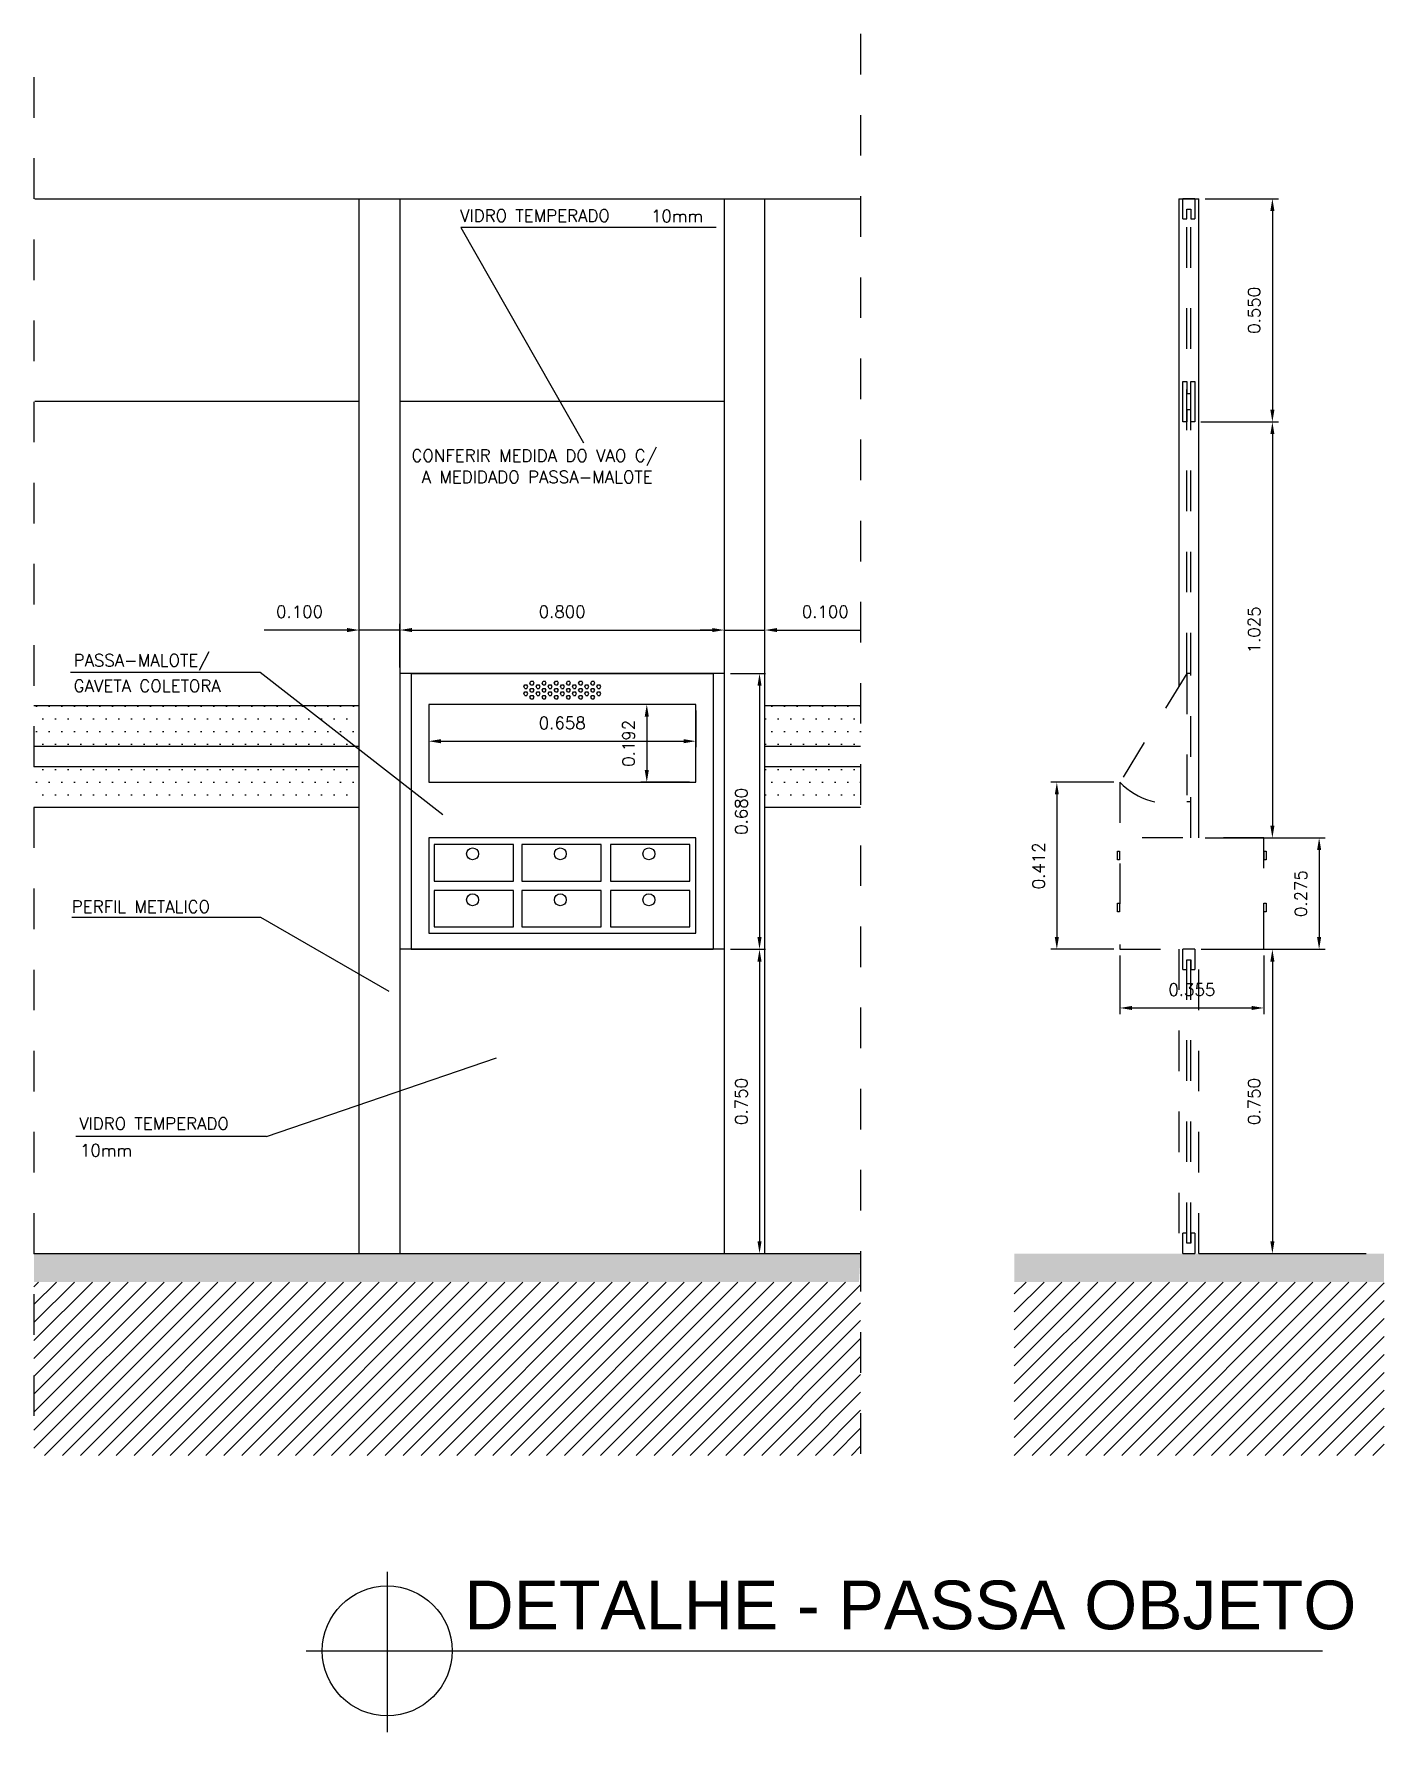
# Model space of a CAD drawing. Extents: x -36.1 to 57, y 1.4 to 46.9.
# Drawn here: x 53.628 to 56.956, y 34.208 to 38.394 of the extents above; entities that cross this region are included whole.
import ezdxf

# ---------------------------------------------------------------- set-up
doc = ezdxf.new("R2010")
doc.units = 0
doc.header["$LTSCALE"] = 0.02
doc.header["$PDMODE"] = 2
doc.linetypes.add('CENTERX2', pattern=[4, 2.5, -0.5, 0.5, -0.5])
doc.layers.get('0').update_dxf_attribs({"linetype": 'CONTINUOUS'})
doc.layers.get('DEFPOINTS').update_dxf_attribs({"linetype": 'CONTINUOUS'})
for name, color, linetype in [('COTAS', 6, 'CONTINUOUS'), ('ESQUADRIA-F', 6, 'CONTINUOUS'), ('ESQUADRIAS-G', 1, 'CONTINUOUS'), ('PISO', 6, 'CONTINUOUS'), ('TEXTO', 7, 'CONTINUOUS')]:
    doc.layers.add(name, color=color, linetype=linetype)
doc.styles.add('PAVIM', font='swiss.ttf')
doc.styles.add('ROMANS', font='simplex.shx')
doc.dimstyles.new('AUTO', dxfattribs={"dimtxt": 0.03, "dimasz": 0.03, "dimexe": 0.015, "dimexo": 0.015, "dimgap": 0.03, "dimtad": 1, "dimdec": 3, "dimzin": 0, "dimdsep": 46, "dimtxsty": 'ROMANS', "dimcen": 0.01, "dimclrd": 256, "dimclre": 256, "dimclrt": 256, "dimadec": 0, "dimazin": 0, "dimtfac": 1, "dimtdec": 4, "dimtmove": 0, "dimatfit": 3, "dimfxl": 1, "dimtvp": 1, "dimtolj": 1, "dimtzin": 0, "dimarcsym": 0})

# ---------------------------------------------------------------- blocks, each defined once
blk = doc.blocks.new('*D182')
at = {"linetype": 'ByBlock'}
for p, q in [((55.6943, -0.9931), (55.6943, -1.1376)), ((56.0493, -0.9931), (56.0493, -1.1376)), ((55.7243, -1.1226), (56.0193, -1.1226))]:
    blk.add_line(p, q, dxfattribs=at)
for points in [[(55.7243, -1.1176), (55.7243, -1.1276), (55.6943, -1.1226)], [(56.0193, -1.1176), (56.0193, -1.1276), (56.0493, -1.1226)]]:
    blk.add_solid(points, dxfattribs=at)
at = {"layer": 'DEFPOINTS', "color": 0, "linetype": 'ByBlock'}
for p in [(55.6943, -0.9781), (56.0493, -0.9781), (56.0493, -1.1226)]:
    blk.add_point(p, dxfattribs=at)
at = {"linetype": 'ByBlock', "insert": (55.8718, -1.0776), "char_height": 0.03, "attachment_point": 5, "style": 'ROMANS'}
blk.add_mtext('\\A1;0.355', dxfattribs=at)
blk = doc.blocks.new('*D183')
at = {"linetype": 'ByBlock'}
for p, q in [((54.7346, -0.9781), (54.8211, -0.9781)), ((54.8061, -1.0081), (54.8061, -1.6981)), ((54.7346, -1.7281), (54.8211, -1.7281))]:
    blk.add_line(p, q, dxfattribs=at)
for points in [[(54.8011, -1.0081), (54.8111, -1.0081), (54.8061, -0.9781)], [(54.8011, -1.6981), (54.8111, -1.6981), (54.8061, -1.7281)]]:
    blk.add_solid(points, dxfattribs=at)
at = {"layer": 'DEFPOINTS', "color": 0, "linetype": 'ByBlock'}
for p in [(54.7196, -0.9781), (54.7196, -1.7281), (54.8061, -1.7281)]:
    blk.add_point(p, dxfattribs=at)
at = {"linetype": 'ByBlock', "insert": (54.7611, -1.3531), "char_height": 0.03, "attachment_point": 5, "rotation": 90, "style": 'ROMANS'}
blk.add_mtext('\\A1;0.750', dxfattribs=at)
blk = doc.blocks.new('*D184')
at = {"linetype": 'ByBlock'}
for p, q in [((53.9196, -0.2831), (53.9196, -0.1761)), ((53.9496, -0.1911), (54.6896, -0.1911)), ((54.7196, -0.2831), (54.7196, -0.1761))]:
    blk.add_line(p, q, dxfattribs=at)
for points in [[(53.9496, -0.1861), (53.9496, -0.1961), (53.9196, -0.1911)], [(54.6896, -0.1861), (54.6896, -0.1961), (54.7196, -0.1911)]]:
    blk.add_solid(points, dxfattribs=at)
at = {"layer": 'DEFPOINTS', "color": 0, "linetype": 'ByBlock'}
for p in [(54.7196, -0.1911), (53.9196, -0.2981), (54.7196, -0.2981)]:
    blk.add_point(p, dxfattribs=at)
at = {"linetype": 'ByBlock', "insert": (54.3196, -0.1461), "char_height": 0.03, "attachment_point": 5, "style": 'ROMANS'}
blk.add_mtext('\\A1;0.800', dxfattribs=at)
blk = doc.blocks.new('*D185')
at = {"linetype": 'ByBlock'}
for p, q in [((53.9906, -0.3895), (53.9906, -0.4801)), ((54.6489, -0.3895), (54.6489, -0.4801)), ((54.0206, -0.4651), (54.6189, -0.4651))]:
    blk.add_line(p, q, dxfattribs=at)
for points in [[(54.0206, -0.4601), (54.0206, -0.4701), (53.9906, -0.4651)], [(54.6189, -0.4601), (54.6189, -0.4701), (54.6489, -0.4651)]]:
    blk.add_solid(points, dxfattribs=at)
at = {"layer": 'DEFPOINTS', "color": 0, "linetype": 'ByBlock'}
for p in [(53.9906, -0.3745), (54.6489, -0.3745), (54.6489, -0.4651)]:
    blk.add_point(p, dxfattribs=at)
at = {"linetype": 'ByBlock', "insert": (54.3198, -0.4201), "char_height": 0.03, "attachment_point": 5, "style": 'ROMANS'}
blk.add_mtext('\\A1;0.658', dxfattribs=at)
blk = doc.blocks.new('*D186')
at = {"linetype": 'ByBlock'}
for p, q in [((53.7894, -0.1911), (53.5851, -0.1911)), ((53.8194, -0.3631), (53.8194, -0.1761)), ((53.9196, -0.1911), (53.8194, -0.1911)), ((53.9196, -0.2831), (53.9196, -0.1761)), ((53.9496, -0.1911), (53.9796, -0.1911))]:
    blk.add_line(p, q, dxfattribs=at)
for points in [[(53.7894, -0.1861), (53.7894, -0.1961), (53.8194, -0.1911)], [(53.9496, -0.1861), (53.9496, -0.1961), (53.9196, -0.1911)]]:
    blk.add_solid(points, dxfattribs=at)
at = {"layer": 'DEFPOINTS', "color": 0, "linetype": 'ByBlock'}
for p in [(53.8194, -0.1911), (53.9196, -0.2981), (53.8194, -0.3781)]:
    blk.add_point(p, dxfattribs=at)
at = {"linetype": 'ByBlock', "insert": (53.6723, -0.1461), "char_height": 0.03, "attachment_point": 5, "style": 'ROMANS'}
blk.add_mtext('\\A1;0.100', dxfattribs=at)
blk = doc.blocks.new('*D187')
at = {"linetype": 'ByBlock'}
for p, q in [((54.6896, -0.1911), (54.6596, -0.1911)), ((54.7196, -0.2831), (54.7196, -0.1761)), ((54.7196, -0.1911), (54.8196, -0.1911)), ((54.8196, -0.3631), (54.8196, -0.1761)), ((54.8496, -0.1911), (55.0554, -0.1911))]:
    blk.add_line(p, q, dxfattribs=at)
for points in [[(54.6896, -0.1861), (54.6896, -0.1961), (54.7196, -0.1911)], [(54.8496, -0.1861), (54.8496, -0.1961), (54.8196, -0.1911)]]:
    blk.add_solid(points, dxfattribs=at)
at = {"layer": 'DEFPOINTS', "color": 0, "linetype": 'ByBlock'}
for p in [(54.8196, -0.1911), (54.7196, -0.2981), (54.8196, -0.3781)]:
    blk.add_point(p, dxfattribs=at)
at = {"linetype": 'ByBlock', "insert": (54.9682, -0.1461), "char_height": 0.03, "attachment_point": 5, "style": 'ROMANS'}
blk.add_mtext('\\A1;0.100', dxfattribs=at)
blk = doc.blocks.new('*D188')
at = {"linetype": 'ByBlock'}
for p, q in [((54.6339, -0.3745), (54.5132, -0.3745)), ((54.5282, -0.4045), (54.5282, -0.5363)), ((54.6339, -0.5663), (54.5132, -0.5663))]:
    blk.add_line(p, q, dxfattribs=at)
for points in [[(54.5232, -0.4045), (54.5332, -0.4045), (54.5282, -0.3745)], [(54.5232, -0.5363), (54.5332, -0.5363), (54.5282, -0.5663)]]:
    blk.add_solid(points, dxfattribs=at)
at = {"layer": 'DEFPOINTS', "color": 0, "linetype": 'ByBlock'}
for p in [(54.6489, -0.3745), (54.5282, -0.5663), (54.6489, -0.5663)]:
    blk.add_point(p, dxfattribs=at)
at = {"linetype": 'ByBlock', "insert": (54.4832, -0.4704), "char_height": 0.03, "attachment_point": 5, "rotation": 90, "style": 'ROMANS'}
blk.add_mtext('\\A1;0.192', dxfattribs=at)
blk = doc.blocks.new('*D189')
at = {"linetype": 'ByBlock'}
for p, q in [((54.7346, -0.2981), (54.8211, -0.2981)), ((54.8061, -0.3281), (54.8061, -0.9481)), ((54.7346, -0.9781), (54.8211, -0.9781))]:
    blk.add_line(p, q, dxfattribs=at)
for points in [[(54.8011, -0.3281), (54.8111, -0.3281), (54.8061, -0.2981)], [(54.8011, -0.9481), (54.8111, -0.9481), (54.8061, -0.9781)]]:
    blk.add_solid(points, dxfattribs=at)
at = {"layer": 'DEFPOINTS', "color": 0, "linetype": 'ByBlock'}
for p in [(54.7196, -0.2981), (54.7196, -0.9781), (54.8061, -0.9781)]:
    blk.add_point(p, dxfattribs=at)
at = {"linetype": 'ByBlock', "insert": (54.7611, -0.6381), "char_height": 0.03, "attachment_point": 5, "rotation": 90, "style": 'ROMANS'}
blk.add_mtext('\\A1;0.680', dxfattribs=at)
blk = doc.blocks.new('*D190')
at = {"linetype": 'ByBlock'}
for p, q in [((55.6793, -0.5663), (55.524, -0.5663)), ((55.539, -0.5963), (55.539, -0.9481)), ((55.6793, -0.9781), (55.524, -0.9781))]:
    blk.add_line(p, q, dxfattribs=at)
for points in [[(55.534, -0.5963), (55.544, -0.5963), (55.539, -0.5663)], [(55.534, -0.9481), (55.544, -0.9481), (55.539, -0.9781)]]:
    blk.add_solid(points, dxfattribs=at)
at = {"layer": 'DEFPOINTS', "color": 0, "linetype": 'ByBlock'}
for p in [(55.6943, -0.5663), (55.539, -0.9781), (55.6943, -0.9781)]:
    blk.add_point(p, dxfattribs=at)
at = {"linetype": 'ByBlock', "insert": (55.494, -0.7722), "char_height": 0.03, "attachment_point": 5, "rotation": 90, "style": 'ROMANS'}
blk.add_mtext('\\A1;0.412', dxfattribs=at)
blk = doc.blocks.new('*D191')
at = {"linetype": 'ByBlock'}
for p, q in [((55.9043, -0.9781), (56.0853, -0.9781)), ((56.0703, -1.0081), (56.0703, -1.6981)), ((55.9043, -1.7281), (56.0853, -1.7281))]:
    blk.add_line(p, q, dxfattribs=at)
for points in [[(56.0653, -1.0081), (56.0753, -1.0081), (56.0703, -0.9781)], [(56.0653, -1.6981), (56.0753, -1.6981), (56.0703, -1.7281)]]:
    blk.add_solid(points, dxfattribs=at)
at = {"layer": 'DEFPOINTS', "color": 0, "linetype": 'ByBlock'}
for p in [(55.8893, -0.9781), (55.8893, -1.7281), (56.0703, -1.7281)]:
    blk.add_point(p, dxfattribs=at)
at = {"linetype": 'ByBlock', "insert": (56.0253, -1.3531), "char_height": 0.03, "attachment_point": 5, "rotation": 90, "style": 'ROMANS'}
blk.add_mtext('\\A1;0.750', dxfattribs=at)
blk = doc.blocks.new('*D192')
at = {"linetype": 'ByBlock'}
for p, q in [((55.9093, 0.3219), (56.0853, 0.3219)), ((56.0703, 0.2919), (56.0703, -0.6733)), ((55.9043, -0.7033), (56.0853, -0.7033))]:
    blk.add_line(p, q, dxfattribs=at)
for points in [[(56.0653, 0.2919), (56.0753, 0.2919), (56.0703, 0.3219)], [(56.0653, -0.6733), (56.0753, -0.6733), (56.0703, -0.7033)]]:
    blk.add_solid(points, dxfattribs=at)
at = {"layer": 'DEFPOINTS', "color": 0, "linetype": 'ByBlock'}
for p in [(55.8943, 0.3219), (55.8893, -0.7033), (56.0703, -0.7033)]:
    blk.add_point(p, dxfattribs=at)
at = {"linetype": 'ByBlock', "insert": (56.0253, -0.1907), "char_height": 0.03, "attachment_point": 5, "rotation": 90, "style": 'ROMANS'}
blk.add_mtext('\\A1;1.025', dxfattribs=at)
blk = doc.blocks.new('*D193')
at = {"linetype": 'ByBlock'}
for p, q in [((56.0643, -0.7033), (56.2005, -0.7033)), ((56.1855, -0.7333), (56.1855, -0.9481)), ((56.0643, -0.9781), (56.2005, -0.9781))]:
    blk.add_line(p, q, dxfattribs=at)
for points in [[(56.1805, -0.7333), (56.1905, -0.7333), (56.1855, -0.7033)], [(56.1805, -0.9481), (56.1905, -0.9481), (56.1855, -0.9781)]]:
    blk.add_solid(points, dxfattribs=at)
at = {"layer": 'DEFPOINTS', "color": 0, "linetype": 'ByBlock'}
for p in [(56.0493, -0.7033), (56.0493, -0.9781), (56.1855, -0.9781)]:
    blk.add_point(p, dxfattribs=at)
at = {"linetype": 'ByBlock', "insert": (56.1405, -0.8407), "char_height": 0.03, "attachment_point": 5, "rotation": 90, "style": 'ROMANS'}
blk.add_mtext('\\A1;0.275', dxfattribs=at)
blk = doc.blocks.new('*D194')
at = {"linetype": 'ByBlock'}
for p, q in [((55.9043, 0.8722), (56.0853, 0.8722)), ((56.0703, 0.8422), (56.0703, 0.3519)), ((55.8943, 0.3219), (56.0853, 0.3219))]:
    blk.add_line(p, q, dxfattribs=at)
for points in [[(56.0653, 0.8422), (56.0753, 0.8422), (56.0703, 0.8722)], [(56.0653, 0.3519), (56.0753, 0.3519), (56.0703, 0.3219)]]:
    blk.add_solid(points, dxfattribs=at)
at = {"layer": 'DEFPOINTS', "color": 0, "linetype": 'ByBlock'}
for p in [(55.8893, 0.8722), (55.8793, 0.3219), (56.0703, 0.3219)]:
    blk.add_point(p, dxfattribs=at)
at = {"linetype": 'ByBlock', "insert": (56.0253, 0.597), "char_height": 0.03, "attachment_point": 5, "rotation": 90, "style": 'ROMANS'}
blk.add_mtext('\\A1;0.550', dxfattribs=at)

msp = doc.modelspace()

# ---------------------------------------------------------------- hatches: boundary and pattern name
at = {"layer": 'ESQUADRIAS-G'}
h = msp.add_hatch(dxfattribs=at)
h.set_pattern_fill('DOTS', color=256, scale=0.5, style=0)
h.set_pattern_definition([(0, (94.524612, -30.4817), (0.015625, 0.03125), [0, -0.03125])])
h.paths.add_polyline_path([(53.628, 36.7374), (53.628, 36.6374), (54.4209, 36.6374), (54.2924, 36.7374)])
h.paths.add_polyline_path([(54.43, 36.7374), (54.2924, 36.7374), (54.4209, 36.6374), (54.43, 36.6374)])
h.paths.add_polyline_path([(54.43, 36.4874), (54.43, 36.5874), (53.628, 36.5874), (53.628, 36.4874)])
h.paths.add_polyline_path([(55.6658, 36.6374), (55.6658, 36.7374), (55.43, 36.7374), (55.43, 36.6374)])
h.paths.add_polyline_path([(55.43, 36.5874), (55.43, 36.4874), (55.6658, 36.4874), (55.6658, 36.5874)])
h = msp.add_hatch(dxfattribs=at)
h.set_pattern_fill('ANSI31', color=251, scale=0.25, style=0)
h.set_pattern_definition([(45, (92.511058, -24.010625), (-0.022097087, 0.022097087), [])])
h.paths.add_polyline_path([(55.6658, 35.3172), (53.628, 35.3172), (53.628, 34.8901), (55.6658, 34.8901)])
h = msp.add_hatch(dxfattribs=at)
h.set_pattern_fill('ANSI31', color=251, scale=0.25, style=0)
h.set_pattern_definition([(45, (-27.69091, 84.974883), (-0.022097087, 0.022097087), [])])
h.paths.add_polyline_path([(56.9559, 35.3172), (56.0443, 35.3172), (56.0443, 34.8901), (56.9559, 34.8901)])

# ---------------------------------------------------------------- linework, layer by layer
at = {"layer": 'COTAS'}
for p, q in [((55.3096, 37.9166), (54.6804, 37.9166)), ((54.6804, 37.9166), (54.9827, 37.3861)), ((53.628, 35.3874), (55.6658, 35.3874)), ((56.4998, 35.3874), (56.9117, 35.3874))]:
    msp.add_line(p, q, dxfattribs=at)
at = {"layer": 'COTAS', "linetype": 'ByBlock'}
for p, q in [((53.7179, 36.8206), (54.1855, 36.8206)), ((54.1855, 36.8206), (54.6358, 36.4701)), ((53.7214, 36.2167), (54.1862, 36.2167)), ((54.1862, 36.2167), (54.5025, 36.0339)), ((54.2015, 35.6764), (54.7681, 35.8703)), ((54.2015, 35.6764), (53.7313, 35.6764))]:
    msp.add_line(p, q, dxfattribs=at)
at = {"layer": 'ESQUADRIA-F', "linetype": 'CENTERX2'}
for p, q in [((56.4498, 37.9877), (56.4998, 37.9877)), ((56.4698, 36.8174), (56.4698, 37.9618)), ((56.4798, 36.8174), (56.4798, 37.9618)), ((56.4698, 36.8174), (56.4698, 36.5018)), ((56.4798, 36.4122), (56.4798, 36.8174)), ((56.4498, 36.1374), (56.4498, 35.3874)), ((56.4998, 35.3874), (56.4998, 36.1374)), ((56.4698, 35.4133), (56.4698, 36.1115)), ((56.4798, 35.4133), (56.4798, 36.1115))]:
    msp.add_line(p, q, dxfattribs=at)
at = {"layer": 'ESQUADRIA-F'}
for p, q in [((56.4498, 37.9877), (56.4498, 36.7849)), ((56.4998, 36.4122), (56.4998, 37.9877))]:
    msp.add_line(p, q, dxfattribs=at)
at = {"layer": 'ESQUADRIA-F', "linetype": 'CENTERX2'}
msp.add_arc((56.4287, 36.6697), 0.1728, 224.1841, 283.7521, dxfattribs=at)
at = {"layer": 'ESQUADRIAS-G', "linetype": 'CENTERX2'}
for p, q in [((55.6658, 38.3937), (55.6658, 34.8901)), ((53.628, 38.2872), (53.628, 34.8901)), ((56.4898, 37.9877), (56.4598, 37.9877)), ((56.4598, 37.9377), (56.4598, 37.9877)), ((56.4698, 37.9877), (56.4698, 37.9877)), ((56.4798, 37.9877), (56.4798, 37.9877)), ((56.4898, 37.9877), (56.4898, 37.9377)), ((56.4598, 37.9377), (56.4698, 37.9377)), ((56.4698, 37.9377), (56.4698, 37.9618)), ((56.4698, 37.9618), (56.4798, 37.9618)), ((56.4798, 37.9618), (56.4798, 37.9377)), ((56.4798, 37.9377), (56.4898, 37.9377)), ((56.4598, 37.4374), (56.4598, 37.5374)), ((56.4598, 37.5374), (56.4698, 37.5374)), ((56.4698, 37.5374), (56.4698, 37.5074)), ((56.4698, 37.5074), (56.4798, 37.5074)), ((56.4798, 37.5374), (56.4898, 37.5374)), ((56.4798, 37.5074), (56.4798, 37.5374)), ((56.4898, 37.5374), (56.4898, 37.4374)), ((56.4798, 37.4674), (56.4698, 37.4674)), ((56.4698, 37.4674), (56.4698, 37.4374)), ((56.4798, 37.4374), (56.4798, 37.4674)), ((56.4698, 37.4374), (56.4598, 37.4374)), ((56.4898, 37.4374), (56.4798, 37.4374)), ((56.4698, 36.8174), (56.3048, 36.5493)), ((56.4798, 36.8174), (56.4698, 36.8174)), ((56.3048, 36.5493), (56.3048, 36.1374)), ((56.4698, 36.5018), (56.4798, 36.5018)), ((56.6598, 36.4122), (56.3048, 36.4122)), ((56.6598, 36.1374), (56.6598, 36.4122)), ((56.3048, 36.1374), (56.6598, 36.1374)), ((56.4898, 36.1374), (56.4598, 36.1374)), ((56.4598, 36.0874), (56.4598, 36.1374)), ((56.4898, 36.1374), (56.4898, 36.0874)), ((56.4598, 36.0874), (56.4698, 36.0874)), ((56.4698, 36.1115), (56.4798, 36.1115)), ((56.4698, 36.0874), (56.4698, 36.1115)), ((56.4798, 36.1115), (56.4798, 36.0874)), ((56.4798, 36.0874), (56.4898, 36.0874)), ((56.4598, 35.3874), (56.4598, 35.4374)), ((56.4698, 35.4374), (56.4598, 35.4374)), ((56.4698, 35.4133), (56.4698, 35.4374)), ((56.4798, 35.4133), (56.4698, 35.4133)), ((56.4898, 35.4374), (56.4798, 35.4374)), ((56.4798, 35.4374), (56.4798, 35.4133)), ((56.4898, 35.4374), (56.4898, 35.3874)), ((56.4598, 35.3874), (56.4898, 35.3874))]:
    msp.add_line(p, q, dxfattribs=at)
at = {"layer": 'ESQUADRIAS-G'}
for p, q in [((53.63, 37.9874), (55.6658, 37.9876)), ((54.43, 35.3874), (54.43, 37.9875)), ((54.53, 37.9875), (54.53, 35.3874)), ((55.33, 35.3874), (55.33, 37.9876)), ((55.43, 35.3874), (55.43, 37.9876)), ((54.43, 37.4874), (53.63, 37.4874)), ((55.33, 37.4874), (54.53, 37.4874)), ((55.33, 36.8174), (54.53, 36.8174)), ((54.558, 36.8174), (55.302, 36.8174)), ((54.558, 36.8174), (54.558, 36.1374)), ((54.8507, 36.7937), (54.8532, 36.798)), ((54.8532, 36.7893), (54.8507, 36.7937)), ((54.8532, 36.798), (54.8582, 36.798)), ((54.8607, 36.7937), (54.8582, 36.798)), ((54.8582, 36.7893), (54.8607, 36.7937)), ((54.8807, 36.7937), (54.8832, 36.798)), ((54.8832, 36.7893), (54.8807, 36.7937)), ((54.8832, 36.798), (54.8882, 36.798)), ((54.8907, 36.7937), (54.8882, 36.798)), ((54.8882, 36.7893), (54.8907, 36.7937)), ((54.9107, 36.7937), (54.9132, 36.798)), ((54.9132, 36.7893), (54.9107, 36.7937)), ((54.9132, 36.798), (54.9182, 36.798)), ((54.9207, 36.7937), (54.9182, 36.798)), ((54.9182, 36.7893), (54.9207, 36.7937)), ((54.9407, 36.7937), (54.9432, 36.798)), ((54.9432, 36.7893), (54.9407, 36.7937)), ((54.9432, 36.798), (54.9482, 36.798)), ((54.9507, 36.7937), (54.9482, 36.798)), ((54.9482, 36.7893), (54.9507, 36.7937)), ((54.9707, 36.7937), (54.9732, 36.798)), ((54.9732, 36.7893), (54.9707, 36.7937)), ((54.9732, 36.798), (54.9782, 36.798)), ((54.9807, 36.7937), (54.9782, 36.798)), ((54.9782, 36.7893), (54.9807, 36.7937)), ((55.0007, 36.7937), (55.0032, 36.798)), ((55.0032, 36.7893), (55.0007, 36.7937)), ((55.0032, 36.798), (55.0082, 36.798)), ((55.0107, 36.7937), (55.0082, 36.798)), ((55.0082, 36.7893), (55.0107, 36.7937)), ((55.302, 36.8174), (55.302, 36.1374)), ((54.8357, 36.785), (54.8382, 36.7893)), ((54.8382, 36.7807), (54.8357, 36.785)), ((54.8357, 36.7677), (54.8382, 36.772)), ((54.8382, 36.7633), (54.8357, 36.7677)), ((54.8382, 36.7893), (54.8432, 36.7893)), ((54.8382, 36.7807), (54.8432, 36.7807)), ((54.8382, 36.772), (54.8432, 36.772)), ((54.8382, 36.7633), (54.8432, 36.7633)), ((54.8457, 36.785), (54.8432, 36.7893)), ((54.8432, 36.7807), (54.8457, 36.785)), ((54.8457, 36.7677), (54.8432, 36.772)), ((54.8432, 36.7633), (54.8457, 36.7677)), ((54.8507, 36.7763), (54.8532, 36.7807)), ((54.8532, 36.772), (54.8507, 36.7763)), ((54.8507, 36.759), (54.8532, 36.7633)), ((54.8532, 36.7547), (54.8507, 36.759)), ((54.8532, 36.7893), (54.8582, 36.7893)), ((54.8532, 36.7807), (54.8582, 36.7807)), ((54.8532, 36.772), (54.8582, 36.772)), ((54.8532, 36.7633), (54.8582, 36.7633)), ((54.8532, 36.7547), (54.8582, 36.7547)), ((54.8607, 36.7763), (54.8582, 36.7807)), ((54.8582, 36.772), (54.8607, 36.7763)), ((54.8607, 36.759), (54.8582, 36.7633)), ((54.8582, 36.7547), (54.8607, 36.759)), ((54.8657, 36.785), (54.8682, 36.7893)), ((54.8682, 36.7807), (54.8657, 36.785)), ((54.8657, 36.7677), (54.8682, 36.772)), ((54.8682, 36.7633), (54.8657, 36.7677)), ((54.8682, 36.7893), (54.8732, 36.7893)), ((54.8682, 36.7807), (54.8732, 36.7807)), ((54.8682, 36.772), (54.8732, 36.772)), ((54.8682, 36.7633), (54.8732, 36.7633)), ((54.8757, 36.785), (54.8732, 36.7893)), ((54.8732, 36.7807), (54.8757, 36.785)), ((54.8757, 36.7677), (54.8732, 36.772)), ((54.8732, 36.7633), (54.8757, 36.7677)), ((54.8807, 36.7763), (54.8832, 36.7807)), ((54.8832, 36.772), (54.8807, 36.7763)), ((54.8807, 36.759), (54.8832, 36.7633)), ((54.8832, 36.7547), (54.8807, 36.759)), ((54.8832, 36.7893), (54.8882, 36.7893)), ((54.8832, 36.7807), (54.8882, 36.7807)), ((54.8832, 36.772), (54.8882, 36.772)), ((54.8832, 36.7633), (54.8882, 36.7633)), ((54.8832, 36.7547), (54.8882, 36.7547)), ((54.8907, 36.7763), (54.8882, 36.7807)), ((54.8882, 36.772), (54.8907, 36.7763)), ((54.8907, 36.759), (54.8882, 36.7633)), ((54.8882, 36.7547), (54.8907, 36.759)), ((54.8957, 36.785), (54.8982, 36.7893)), ((54.8982, 36.7807), (54.8957, 36.785)), ((54.8957, 36.7677), (54.8982, 36.772)), ((54.8982, 36.7633), (54.8957, 36.7677)), ((54.8982, 36.7893), (54.9032, 36.7893)), ((54.8982, 36.7807), (54.9032, 36.7807)), ((54.8982, 36.772), (54.9032, 36.772)), ((54.8982, 36.7633), (54.9032, 36.7633)), ((54.9057, 36.785), (54.9032, 36.7893)), ((54.9032, 36.7807), (54.9057, 36.785)), ((54.9057, 36.7677), (54.9032, 36.772)), ((54.9032, 36.7633), (54.9057, 36.7677)), ((54.9107, 36.7763), (54.9132, 36.7807)), ((54.9132, 36.772), (54.9107, 36.7763)), ((54.9107, 36.759), (54.9132, 36.7633)), ((54.9132, 36.7547), (54.9107, 36.759)), ((54.9132, 36.7893), (54.9182, 36.7893)), ((54.9132, 36.7807), (54.9182, 36.7807)), ((54.9132, 36.772), (54.9182, 36.772)), ((54.9132, 36.7633), (54.9182, 36.7633)), ((54.9132, 36.7547), (54.9182, 36.7547)), ((54.9207, 36.7763), (54.9182, 36.7807)), ((54.9182, 36.772), (54.9207, 36.7763)), ((54.9207, 36.759), (54.9182, 36.7633)), ((54.9182, 36.7547), (54.9207, 36.759)), ((54.9257, 36.785), (54.9282, 36.7893)), ((54.9282, 36.7807), (54.9257, 36.785)), ((54.9257, 36.7677), (54.9282, 36.772)), ((54.9282, 36.7633), (54.9257, 36.7677)), ((54.9282, 36.7893), (54.9332, 36.7893)), ((54.9282, 36.7807), (54.9332, 36.7807)), ((54.9282, 36.772), (54.9332, 36.772)), ((54.9282, 36.7633), (54.9332, 36.7633)), ((54.9357, 36.785), (54.9332, 36.7893)), ((54.9332, 36.7807), (54.9357, 36.785)), ((54.9357, 36.7677), (54.9332, 36.772)), ((54.9332, 36.7633), (54.9357, 36.7677)), ((54.9407, 36.7763), (54.9432, 36.7807)), ((54.9432, 36.772), (54.9407, 36.7763)), ((54.9407, 36.759), (54.9432, 36.7633)), ((54.9432, 36.7547), (54.9407, 36.759)), ((54.9432, 36.7893), (54.9482, 36.7893)), ((54.9432, 36.7807), (54.9482, 36.7807)), ((54.9432, 36.772), (54.9482, 36.772)), ((54.9432, 36.7633), (54.9482, 36.7633)), ((54.9432, 36.7547), (54.9482, 36.7547)), ((54.9507, 36.7763), (54.9482, 36.7807)), ((54.9482, 36.772), (54.9507, 36.7763)), ((54.9507, 36.759), (54.9482, 36.7633)), ((54.9482, 36.7547), (54.9507, 36.759)), ((54.9557, 36.785), (54.9582, 36.7893)), ((54.9582, 36.7807), (54.9557, 36.785)), ((54.9557, 36.7677), (54.9582, 36.772)), ((54.9582, 36.7633), (54.9557, 36.7677)), ((54.9582, 36.7893), (54.9632, 36.7893)), ((54.9582, 36.7807), (54.9632, 36.7807)), ((54.9582, 36.772), (54.9632, 36.772)), ((54.9582, 36.7633), (54.9632, 36.7633)), ((54.9657, 36.785), (54.9632, 36.7893)), ((54.9632, 36.7807), (54.9657, 36.785)), ((54.9657, 36.7677), (54.9632, 36.772)), ((54.9632, 36.7633), (54.9657, 36.7677)), ((54.9707, 36.7763), (54.9732, 36.7807)), ((54.9732, 36.772), (54.9707, 36.7763)), ((54.9707, 36.759), (54.9732, 36.7633)), ((54.9732, 36.7547), (54.9707, 36.759)), ((54.9732, 36.7893), (54.9782, 36.7893)), ((54.9732, 36.7807), (54.9782, 36.7807)), ((54.9732, 36.772), (54.9782, 36.772)), ((54.9732, 36.7633), (54.9782, 36.7633)), ((54.9732, 36.7547), (54.9782, 36.7547)), ((54.9807, 36.7763), (54.9782, 36.7807)), ((54.9782, 36.772), (54.9807, 36.7763)), ((54.9807, 36.759), (54.9782, 36.7633)), ((54.9782, 36.7547), (54.9807, 36.759)), ((54.9857, 36.785), (54.9882, 36.7893)), ((54.9882, 36.7807), (54.9857, 36.785)), ((54.9857, 36.7677), (54.9882, 36.772)), ((54.9882, 36.7633), (54.9857, 36.7677)), ((54.9882, 36.7893), (54.9932, 36.7893)), ((54.9882, 36.7807), (54.9932, 36.7807)), ((54.9882, 36.772), (54.9932, 36.772)), ((54.9882, 36.7633), (54.9932, 36.7633)), ((54.9957, 36.785), (54.9932, 36.7893)), ((54.9932, 36.7807), (54.9957, 36.785)), ((54.9957, 36.7677), (54.9932, 36.772)), ((54.9932, 36.7633), (54.9957, 36.7677)), ((55.0007, 36.7763), (55.0032, 36.7807)), ((55.0032, 36.772), (55.0007, 36.7763)), ((55.0007, 36.759), (55.0032, 36.7633)), ((55.0032, 36.7547), (55.0007, 36.759)), ((55.0032, 36.7893), (55.0082, 36.7893)), ((55.0032, 36.7807), (55.0082, 36.7807)), ((55.0032, 36.772), (55.0082, 36.772)), ((55.0032, 36.7633), (55.0082, 36.7633)), ((55.0032, 36.7547), (55.0082, 36.7547)), ((55.0107, 36.7763), (55.0082, 36.7807)), ((55.0082, 36.772), (55.0107, 36.7763)), ((55.0107, 36.759), (55.0082, 36.7633)), ((55.0082, 36.7547), (55.0107, 36.759)), ((55.0157, 36.785), (55.0182, 36.7893)), ((55.0182, 36.7807), (55.0157, 36.785)), ((55.0157, 36.7677), (55.0182, 36.772)), ((55.0182, 36.7633), (55.0157, 36.7677)), ((55.0182, 36.7893), (55.0232, 36.7893)), ((55.0182, 36.7807), (55.0232, 36.7807)), ((55.0182, 36.772), (55.0232, 36.772)), ((55.0182, 36.7633), (55.0232, 36.7633)), ((55.0257, 36.785), (55.0232, 36.7893)), ((55.0232, 36.7807), (55.0257, 36.785)), ((55.0257, 36.7677), (55.0232, 36.772)), ((55.0232, 36.7633), (55.0257, 36.7677)), ((54.4299, 36.7374), (53.628, 36.7374)), ((55.6658, 36.7374), (55.43, 36.7374)), ((54.4299, 36.6374), (53.628, 36.6374)), ((55.6658, 36.6374), (55.43, 36.6374)), ((54.4299, 36.5874), (53.628, 36.5874)), ((55.6658, 36.5874), (55.43, 36.5874)), ((54.4299, 36.4874), (53.628, 36.4874)), ((55.6658, 36.4874), (55.43, 36.4874)), ((55.33, 36.1374), (54.53, 36.1374)), ((54.558, 36.1374), (55.302, 36.1374))]:
    msp.add_line(p, q, dxfattribs=at)
for points in [[(54.601, 36.7411), (54.601, 36.5493), (55.2594, 36.5493), (55.2594, 36.7411)], [(54.601, 36.4122), (54.601, 36.1773), (55.2594, 36.1773), (55.2594, 36.4122)], [(54.6149, 36.3958), (54.6149, 36.3057), (54.8101, 36.3057), (54.8101, 36.3958)], [(54.831, 36.3958), (54.831, 36.3057), (55.0262, 36.3057), (55.0262, 36.3958)], [(55.0493, 36.3958), (55.0493, 36.3057), (55.2445, 36.3057), (55.2445, 36.3958)], [(54.6149, 36.2826), (54.6149, 36.1925), (54.8101, 36.1925), (54.8101, 36.2826)], [(54.831, 36.2826), (54.831, 36.1925), (55.0262, 36.1925), (55.0262, 36.2826)], [(55.0493, 36.2826), (55.0493, 36.1925), (55.2445, 36.1925), (55.2445, 36.2826)]]:
    msp.add_lwpolyline(points, close=True, dxfattribs=at)
at = {"layer": 'ESQUADRIAS-G', "linetype": 'CENTERX2'}
for points in [[(56.304, 36.3797), (56.304, 36.3583), (56.2986, 36.3583), (56.2986, 36.3797)], [(56.6655, 36.3797), (56.6655, 36.3583), (56.6602, 36.3583), (56.6602, 36.3797)], [(56.304, 36.2512), (56.304, 36.2298), (56.2986, 36.2298), (56.2986, 36.2512)], [(56.6651, 36.2512), (56.6651, 36.2298), (56.6598, 36.2298), (56.6598, 36.2512)]]:
    msp.add_lwpolyline(points, close=True, dxfattribs=at)
at = {"layer": 'ESQUADRIAS-G'}
for centre in [(54.7093, 36.3728), (54.9255, 36.3728), (55.1437, 36.3728), (54.7093, 36.2595), (54.9255, 36.2595), (55.1437, 36.2595)]:
    msp.add_circle(centre, 0.0147, dxfattribs=at)
at = {"layer": 'ESQUADRIAS-G', "color": 251}
for points in [[(53.628, 35.3874), (53.628, 35.3172), (55.6658, 35.3874), (55.6618, 35.3172)], [(56.0443, 35.3874), (56.0443, 35.3172), (56.9559, 35.3874), (56.9559, 35.3172)]]:
    msp.add_solid(points, dxfattribs=at)
at = {"layer": 'PISO'}
for p, q in [((54.4988, 34.6027), (54.4988, 34.2081)), ((54.2988, 34.4081), (56.8039, 34.4081))]:
    msp.add_line(p, q, dxfattribs=at)
at = {"layer": 'TEXTO'}
msp.add_circle((54.4988, 34.4081), 0.16, dxfattribs=at)

# ---------------------------------------------------------------- texts
at = {"layer": 'COTAS', "style": 'ROMANS'}
for s, p in [('VIDRO TEMPERADO', (54.6785, 37.9309)), ('10mm', (55.149, 37.9298))]:
    msp.add_text(s, height=0.03, dxfattribs=at).set_placement(p)
at = {"layer": 'COTAS', "linetype": 'ByBlock', "style": 'ROMANS'}
for s, p in [('CONFERIR MEDIDA DO VAO C/', (54.5585, 37.3394)), ('A MEDIDADO PASSA-MALOTE', (54.5835, 37.2868)), ('PASSA-MALOTE/', (53.7257, 36.8349)), ('GAVETA COLETORA', (53.7257, 36.7717)), ('PERFIL METALICO', (53.7213, 36.2276)), ('VIDRO TEMPERADO', (53.7395, 35.6929)), ('10mm', (53.7415, 35.6268))]:
    msp.add_text(s, height=0.03, dxfattribs=at).set_placement(p)
at = {"layer": 'PISO', "style": 'PAVIM'}
msp.add_text('DETALHE - PASSA OBJETO', height=0.12, dxfattribs=at).set_placement((54.6893, 34.4614))

# ---------------------------------------------------------------- dimensions: what is measured, and where the dimension line sits
at = {"layer": 'COTAS'}
for base, p1, p2, picture, middle in [((56.6808, 37.4374), (56.4998, 37.9877), (56.4898, 37.4374), '*D194', (56.6358, 37.7126)), ((56.6808, 36.4122), (56.5048, 37.4374), (56.4998, 36.4122), '*D192', (56.6358, 36.9248)), ((55.4165, 36.1374), (55.33, 36.8174), (55.33, 36.1374), '*D189', (55.3715, 36.4774)), ((55.1387, 36.5493), (55.2594, 36.7411), (55.2594, 36.5493), '*D188', (55.0937, 36.6452)), ((56.1494, 36.1374), (56.3048, 36.5493), (56.3048, 36.1374), '*D190', (56.1044, 36.3433)), ((56.7959, 36.1374), (56.6598, 36.4122), (56.6598, 36.1374), '*D193', (56.7509, 36.2748)), ((55.4165, 35.3874), (55.33, 36.1374), (55.33, 35.3874), '*D183', (55.3715, 35.7624)), ((56.6808, 35.3874), (56.4998, 36.1374), (56.4998, 35.3874), '*D191', (56.6358, 35.7624))]:
    dim = msp.add_linear_dim(base=base, p1=p1, p2=p2, angle=90, dimstyle='AUTO', dxfattribs=at)
    dim.commit()
    dim.dimension.update_dxf_attribs({"geometry": picture, "text_midpoint": middle, "insert": (0.6104, 37.1155)})
for base, p1, p2, picture, middle in [((54.4299, 36.9244), (54.53, 36.8174), (54.4299, 36.7374), '*D186', (54.2827, 36.9694)), ((55.33, 36.9244), (54.53, 36.8174), (55.33, 36.8174), '*D184', (54.93, 36.9694)), ((55.2594, 36.6505), (54.601, 36.7411), (55.2594, 36.7411), '*D185', (54.9302, 36.6955)), ((56.6598, 35.993), (56.3048, 36.1374), (56.6598, 36.1374), '*D182', (56.4823, 36.038))]:
    dim = msp.add_linear_dim(base=base, p1=p1, p2=p2, dimstyle='AUTO', dxfattribs=at)
    dim.commit()
    dim.dimension.update_dxf_attribs({"geometry": picture, "text_midpoint": middle, "insert": (0.6104, 37.1155)})
dim = msp.add_linear_dim(base=(55.43, 36.9244), p1=(55.33, 36.8174), p2=(55.43, 36.7374), dimstyle='AUTO', dxfattribs=at)
dim.commit()
dim.dimension.update_dxf_attribs({"geometry": '*D187', "text_midpoint": (55.5787, 36.9244), "dimtype": 160, "insert": (0.6104, 37.1155)})

doc.saveas('drawing.dxf')
